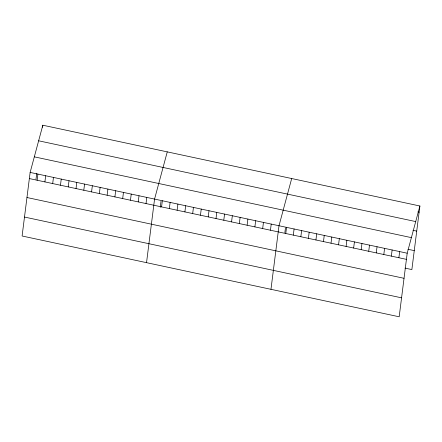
<?xml version="1.0" encoding="UTF-8"?>
<svg xmlns="http://www.w3.org/2000/svg" width="442" height="442" viewBox="0 0 442 442"><rect width="100%" height="100%" fill="white"/><g stroke="black" fill="none" stroke-linecap="round" stroke-linejoin="round"><path stroke-width="0.66" d="M30.133 172.424L22.1 236L399.176 316.787L407.204 253.211L419.9 206L42.824 125.213L30.133 172.424L407.204 253.211M35.99 179.314L36.758 173.22M42.565 127.263L42.824 125.213M37.134 180.237L37.907 174.093M44.907 181.9L45.686 175.756M52.686 183.568L53.465 177.424M60.466 185.237L61.239 179.087M68.239 186.9L69.018 180.756M76.018 188.568L76.792 182.419M83.798 190.231L84.571 184.087M91.571 191.9L92.35 185.756M99.351 193.568L100.124 187.419M107.124 195.231L107.903 189.088M114.903 196.9L115.682 190.751M122.683 198.563L123.456 192.419M130.456 200.232L131.235 194.088M138.236 201.9L139.009 195.751M146.015 203.563L146.788 197.419M146.534 262.659L154.567 199.082L167.258 151.871M160.253 207.326L161.026 201.232M161.568 206.895L162.341 200.751M169.341 208.563L170.12 202.419M177.12 210.226L177.899 204.082M184.9 211.895L185.673 205.751M192.673 213.563L193.452 207.414M200.453 215.226L201.232 209.083M208.232 216.895L209.005 210.746M216.005 218.558L216.784 212.414M223.785 220.227L224.558 214.083M231.564 221.895L232.337 215.746M239.337 223.558L240.117 217.414M247.117 225.227L247.89 219.077M254.89 226.89L255.669 220.746M262.67 228.558L263.449 222.414M270.449 230.221L271.222 224.077M270.968 289.322L279.001 225.746L291.692 178.535M284.858 232.63L285.46 227.895M285.764 233.509L286.543 227.359M293.306 235.122L294.085 228.978M300.847 236.735L301.626 230.591M308.389 238.354L309.168 232.21M315.931 239.967L316.71 233.824M323.472 241.586L324.251 235.437M331.014 243.199L331.793 237.056M338.555 244.818L339.334 238.669M346.097 246.432L346.876 240.288M353.639 248.05L354.418 241.901M361.18 249.664L361.959 243.52M368.722 251.277L369.501 245.133M376.264 252.896L377.043 246.752M383.805 254.509L384.584 248.365M391.347 256.128L392.126 249.984M398.888 257.741L399.662 251.597M419.9 206L411.867 269.576L404.955 268.095M417.867 211.878L419.121 212.149M38.636 140.794L415.712 221.58M412.961 230.293L416.729 231.1M34.321 156.844L411.397 237.636M407.977 249.277L414.264 250.625M29.354 178.568L406.43 259.36M26.962 197.519L404.038 278.311M24.492 217.05L401.568 297.836"/></g></svg>
